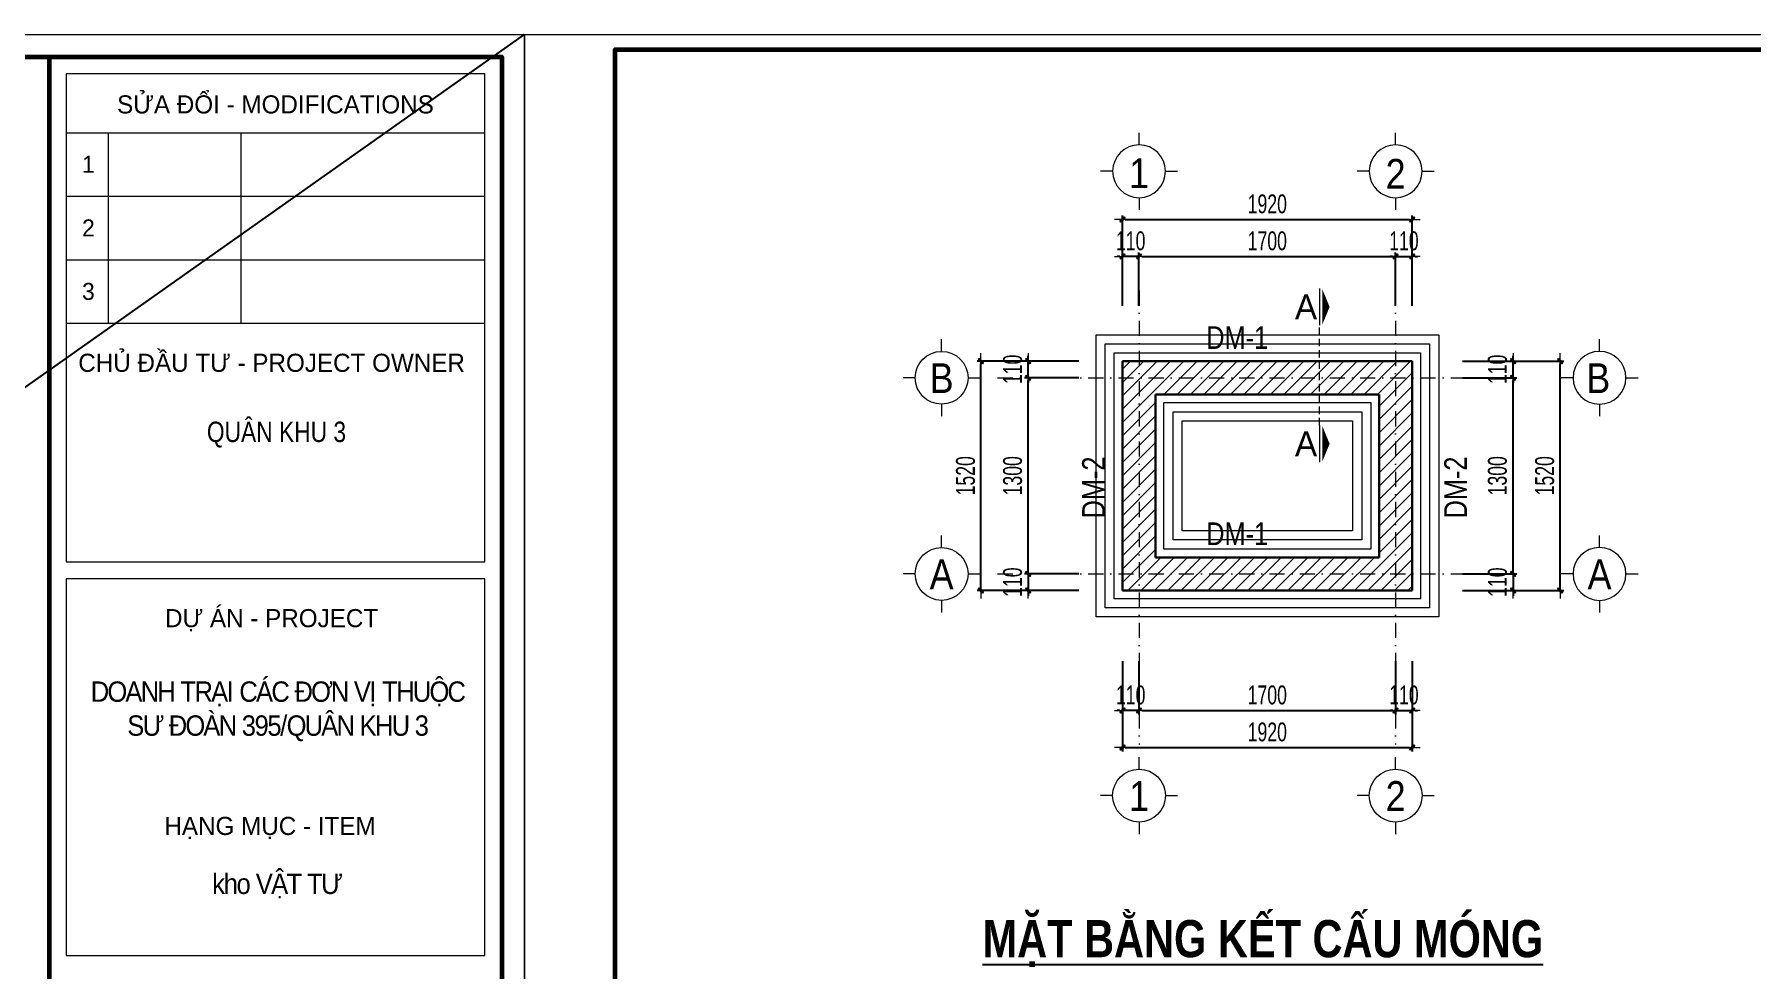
# Model space of a CAD drawing. Header units: millimetres. Extents: x -182770 to 489476, y -561170 to -280028.
# Drawn here: x 326629 to 338006, y -518787 to -512589 of the extents above; entities that cross this region are included whole.
import ezdxf
from ezdxf.enums import TextEntityAlignment as Align

# ---------------------------------------------------------------- set-up
doc = ezdxf.new("R2010")
doc.units = ezdxf.units.MM
doc.header["$MEASUREMENT"] = 0
doc.header["$PDMODE"] = 32
doc.linetypes.add('DASHDOT', pattern=[1, 0.5, -0.25, 0, -0.25])
doc.linetypes.add('HIDDEN', pattern=[0.375, 0.25, -0.125])
doc.layers.get('Defpoints').update_dxf_attribs({"color": 1})
for name, color, linetype, lineweight in [('08. Net Text', 3, 'Continuous', 13), ('Khungten_LCDI', 7, 'Continuous', 5), ('LC Dim', 8, 'Continuous', 18), ('LC ISO', 153, 'Continuous', 13), ('LC Khac', 4, 'Continuous', 9), ('LC MANH DUT', 35, 'HIDDEN', 5), ('LC Net dam 1', 30, 'Continuous', 30), ('LC Net manh', 133, 'Continuous', 5), ('LC Net thay', 63, 'Continuous', 25), ('LC Net truc', 79, 'DASHDOT', 13), ('LC Text1', 3, 'Continuous', 20), ('LC Text2', 7, 'Continuous', 25)]:
    doc.layers.add(name, color=color, linetype=linetype, lineweight=lineweight)
doc.layers.add('KCS_Plotter', color=11, linetype='Continuous', plot=False)
doc.styles.add('HOATBIF', font='hoatbif.shx', dxfattribs={"width": 0.7})
doc.styles.add('Khungten', font='VHAVAN.TTF', dxfattribs={"width": 0.9, "height": 5000})
doc.styles.add('LC 1', font='VHAVANB.TTF')
doc.styles.add('LC3', font='VHARIALB.TTF', dxfattribs={"width": 0.8})
doc.styles.add('T2', font='VHARIAL.TTF', dxfattribs={"width": 0.8})
doc.styles.add('Text Khung Ten', font='VHAVAN.TTF')
doc.styles.add('Title', font='VHBLACK.TTF', dxfattribs={"width": 0.8})
doc.dimstyles.new('1-100(1-50)', dxfattribs={"dimscale": 50, "dimtxt": 2.5, "dimasz": 0.35, "dimexe": 0.5, "dimexo": 0, "dimgap": 0.8, "dimtad": 1, "dimdec": 0, "dimzin": 0, "dimdsep": 46, "dimtxsty": 'HOATBIF', "dimblk1": 'DOT', "dimblk2": 'DOT', "dimsah": 1, "dimcen": -1, "dimdle": 1, "dimclrd": 256, "dimclre": 256, "dimclrt": 4, "dimadec": 3, "dimazin": 2, "dimtfac": 0.333333, "dimtdec": 0, "dimtix": 1, "dimtmove": 2, "dimatfit": 3, "dimldrblk": 'DOT', "dimfxl": 1, "dimtvp": 0.833333, "dimtolj": 1, "dimtzin": 0, "dimarcsym": 0})

# ---------------------------------------------------------------- blocks, each defined once
blk = doc.blocks.new('lcdi fix')
at = {"layer": 'Defpoints', "lineweight": 0}
blk.add_lwpolyline([(-1200, -14850), (-1200, 14850), (40800, 14850), (40800, -14850)], close=True, dxfattribs=at)
at = {"layer": 'Khungten_LCDI', "color": 5, "lineweight": 60}
blk.add_line((36600, 14650), (36600, -14650), dxfattribs=at)
at = {"layer": 'Khungten_LCDI', "color": 5, "lineweight": 25}
blk.add_line((40600, -14650), (40600, 14650), dxfattribs=at)
at = {"layer": 'Khungten_LCDI', "color": 9, "lineweight": 15}
for p, q in [((36750, 13981), (40450, 13981)), ((37123, 13981), (37123, 12297)), ((38293, 13981), (38293, 12297)), ((36750, 13420), (40450, 13420)), ((36750, 12858), (40450, 12858)), ((36750, 12297), (40450, 12297))]:
    blk.add_line(p, q, dxfattribs=at)
at = {"layer": 'Khungten_LCDI', "color": 5, "lineweight": 60}
blk.add_lwpolyline([(0, -14650), (0, 14650), (40600, 14650), (40600, -14650)], close=True, dxfattribs=at)
at = {"layer": 'Khungten_LCDI', "color": 9, "lineweight": 15}
for points in [[(36750, 10190), (40450, 10190), (40450, 14500), (36750, 14500)], [(36750, 6712), (40450, 6712), (40450, 10040), (36750, 10040)]]:
    blk.add_lwpolyline(points, close=True, dxfattribs=at)
at = {"color": 7, "style": 'Khungten'}
for s, p in [('söa ®æi - modifications', (38600, 14151)), ('chñ ®Çu t\xad - project owner', (38566, 11868)), ('dù ¸n - project', (38566, 9612)), ('h¹ng môc - item', (38552, 7776))]:
    blk.add_text(s, height=160, dxfattribs=at).set_placement(p, align=Align.CENTER)
at = {"color": 4, "char_height": 180, "attachment_point": 5, "style": 'Khungten'}
for s, insert, width in [('{\\f.VnArialH|b0|i0|c0|p34;\\W0.8;qu©n khu 3}', (38609, 11313), 2315.24), ('{\\f.VnArialH|b0|i0|c0|p34;\\W0.9;\\T0.9;doanh tr¹i c¸c ®¬n vÞ thuéc s\xad ®oµn 395/qu©n khu 3}', (38617, 8868), 3461.97), ('{\\f.VnArialH|b0|i0|c0|p34;\\T0.9;kho V\\fArial|b0|i0|c0|p34;ẬT TƯ}', (38609, 7325), 3712.56)]:
    blk.add_mtext(s, dxfattribs=dict(at, insert=insert, width=width))
at = {"color": 7, "style": 'Khungten', "width": 0.8}
for tag, p in [('REVISION', (39499, -10746)), ('NGAYHT', (39546, -11609))]:
    blk.add_attdef(tag, text='', height=200, dxfattribs=at).set_placement(p, align=Align.CENTER)
at = {"layer": '08. Net Text', "color": 7, "style": 'Text Khung Ten'}
blk.add_text('1', height=150, dxfattribs=at).set_placement((36892, 13627))
at = {"layer": '08. Net Text', "color": 7, "ltscale": 2, "style": 'Text Khung Ten'}
for s, p in [('2', (36892, 13065)), ('3', (36892, 12504))]:
    blk.add_text(s, height=150, dxfattribs=at).set_placement(p)
at = {"layer": 'LC Text1', "color": 3, "style": 'LC 1', "width": 1.834006}
for tag, p, p2 in [('TENBANVE1', (36913, -8886), (40339, -8886)), ('TENBANVE2', (36913, -9562), (40339, -9562))]:
    blk.add_attdef(tag, text='', height=250, dxfattribs=at).set_placement(p, p2, align=Align.FIT)
at = {"layer": 'LC Text1', "style": 'Title', "width": 0.7}
blk.add_attdef('SOBANVE', text='', height=250, dxfattribs=at).set_placement((39562, -13896), align=Align.CENTER)
blk = doc.blocks.new('TTRUC')
at = {"layer": 'LC ISO'}
for p, q in [((0, 6.95), (0, 10.13)), ((-6.95, 0), (-10.13, 0)), ((6.95, 0), (10.13, 0)), ((0, -6.95), (0, -10.13))]:
    blk.add_line(p, q, dxfattribs=at)
at = {"layer": 'LC Net manh'}
blk.add_circle((0, 0), 6.95, dxfattribs=at)
blk = doc.blocks.new('DOT')
at = {"layer": 'LC Dim'}
blk.add_line((-3, 0), (3, 0), dxfattribs=at)
at = {"layer": 'LC Dim', "color": 4}
blk.add_line((-1, -1), (1, 1), dxfattribs=at)
blk.add_lwpolyline([(0.5, 1), (-1, -0.5), (-0.5, -1), (1, 0.5)], close=True, dxfattribs=at)
blk = doc.blocks.new('*D802')
at = {"layer": 'Defpoints', "color": 0, "ltscale": 2, "transparency": 16777216}
for p in [(333213, -514864), (333548, -514864), (333548, -516164)]:
    blk.add_point(p, dxfattribs=at)
at = {"layer": 'LC Dim', "lineweight": -2, "ltscale": 2, "transparency": 16777216}
for p, q in [((333548, -514864), (333188, -514864)), ((333213, -516147), (333213, -514882)), ((333548, -516164), (333188, -516164))]:
    blk.add_line(p, q, dxfattribs=at)
at = {"layer": 'LC Dim', "lineweight": -2, "ltscale": 2, "transparency": 16777216, "xscale": 17.5, "yscale": 17.5, "zscale": 17.5}
for p, rotation in [((333213, -514864), 90), ((333213, -516164), 270)]:
    blk.add_blockref('DOT', p, dxfattribs=dict(at, rotation=rotation))
at = {"layer": 'LC Dim', "color": 4, "ltscale": 2, "transparency": 16777216, "insert": (333110, -515514), "char_height": 125, "attachment_point": 5, "rotation": 90, "style": 'HOATBIF'}
blk.add_mtext('\\A1;1300', dxfattribs=at)
blk = doc.blocks.new('_Dot')
at = {"color": 0, "linetype": 'ByBlock', "lineweight": -2}
blk.add_line((-0.5, 0), (-1, 0), dxfattribs=at)
at = {"color": 0, "linetype": 'ByBlock', "const_width": 0.5}
blk.add_lwpolyline([(-0.25, 0, 1), (0.25, 0, 1)], format="xyb", close=True, dxfattribs=at)
blk = doc.blocks.new('*D803')
at = {"layer": 'Defpoints', "color": 0, "ltscale": 2, "transparency": 16777216}
for p in [(333213, -514754), (333548, -514754), (333548, -514864)]:
    blk.add_point(p, dxfattribs=at)
at = {"layer": 'LC Dim', "lineweight": -2, "ltscale": 2, "transparency": 16777216}
for p, q in [((333548, -514754), (333188, -514754)), ((333213, -514737), (333213, -514719)), ((333213, -514864), (333213, -514754)), ((333548, -514864), (333188, -514864)), ((333213, -514882), (333213, -514899))]:
    blk.add_line(p, q, dxfattribs=at)
at = {"layer": 'LC Dim', "lineweight": -2, "ltscale": 2, "transparency": 16777216, "xscale": 17.5, "yscale": 17.5, "zscale": 17.5}
for p, rotation in [((333213, -514754), 270), ((333213, -514864), 90)]:
    blk.add_blockref('DOT', p, dxfattribs=dict(at, rotation=rotation))
at = {"layer": 'LC Dim', "color": 4, "ltscale": 2, "transparency": 16777216, "insert": (333110, -514809), "char_height": 125, "attachment_point": 5, "rotation": 90, "style": 'HOATBIF'}
blk.add_mtext('\\A1;110', dxfattribs=at)
blk = doc.blocks.new('*D804')
at = {"layer": 'Defpoints', "color": 0, "ltscale": 2, "transparency": 16777216}
for p in [(333548, -516164), (333213, -516274), (333548, -516274)]:
    blk.add_point(p, dxfattribs=at)
at = {"layer": 'LC Dim', "lineweight": -2, "ltscale": 2, "transparency": 16777216}
for p, q in [((333548, -516164), (333188, -516164)), ((333213, -516147), (333213, -516129)), ((333213, -516164), (333213, -516274)), ((333548, -516274), (333188, -516274)), ((333213, -516292), (333213, -516309))]:
    blk.add_line(p, q, dxfattribs=at)
at = {"layer": 'LC Dim', "lineweight": -2, "ltscale": 2, "transparency": 16777216, "xscale": 17.5, "yscale": 17.5, "zscale": 17.5}
for p, rotation in [((333213, -516164), 270), ((333213, -516274), 90)]:
    blk.add_blockref('DOT', p, dxfattribs=dict(at, rotation=rotation))
at = {"layer": 'LC Dim', "color": 4, "ltscale": 2, "transparency": 16777216, "insert": (333110, -516219), "char_height": 125, "attachment_point": 5, "rotation": 90, "style": 'HOATBIF'}
blk.add_mtext('\\A1;110', dxfattribs=at)
blk = doc.blocks.new('*D805')
at = {"layer": 'Defpoints', "color": 0, "ltscale": 2, "transparency": 16777216}
for p in [(333947, -516742), (335647, -516742), (335647, -517070)]:
    blk.add_point(p, dxfattribs=at)
at = {"layer": 'LC Dim', "lineweight": -2, "ltscale": 2, "transparency": 16777216}
for p, q in [((333947, -516742), (333947, -517095)), ((335647, -516742), (335647, -517095)), ((333965, -517070), (335630, -517070))]:
    blk.add_line(p, q, dxfattribs=at)
at = {"layer": 'LC Dim', "lineweight": -2, "ltscale": 2, "transparency": 16777216, "xscale": 17.5, "yscale": 17.5, "zscale": 17.5, "rotation": 180}
blk.add_blockref('DOT', (333947, -517070), dxfattribs=at)
at = {"layer": 'LC Dim', "lineweight": -2, "ltscale": 2, "transparency": 16777216, "xscale": 17.5, "yscale": 17.5, "zscale": 17.5}
blk.add_blockref('DOT', (335647, -517070), dxfattribs=at)
at = {"layer": 'LC Dim', "color": 4, "ltscale": 2, "transparency": 16777216, "insert": (334797, -516967), "char_height": 125, "attachment_point": 5, "style": 'HOATBIF'}
blk.add_mtext('\\A1;1700', dxfattribs=at)
blk = doc.blocks.new('*D806')
at = {"layer": 'Defpoints', "color": 0, "ltscale": 2, "transparency": 16777216}
for p in [(335647, -516742), (335757, -516742), (335757, -517070)]:
    blk.add_point(p, dxfattribs=at)
at = {"layer": 'LC Dim', "lineweight": -2, "ltscale": 2, "transparency": 16777216}
for p, q in [((335647, -516742), (335647, -517095)), ((335757, -516742), (335757, -517095)), ((335630, -517070), (335612, -517070)), ((335647, -517070), (335757, -517070)), ((335775, -517070), (335792, -517070))]:
    blk.add_line(p, q, dxfattribs=at)
at = {"layer": 'LC Dim', "lineweight": -2, "ltscale": 2, "transparency": 16777216, "xscale": 17.5, "yscale": 17.5, "zscale": 17.5}
blk.add_blockref('DOT', (335647, -517070), dxfattribs=at)
at = {"layer": 'LC Dim', "lineweight": -2, "ltscale": 2, "transparency": 16777216, "xscale": 17.5, "yscale": 17.5, "zscale": 17.5, "rotation": 180}
blk.add_blockref('DOT', (335757, -517070), dxfattribs=at)
at = {"layer": 'LC Dim', "color": 4, "ltscale": 2, "transparency": 16777216, "insert": (335702, -516967), "char_height": 125, "attachment_point": 5, "style": 'HOATBIF'}
blk.add_mtext('\\A1;110', dxfattribs=at)
blk = doc.blocks.new('*D807')
at = {"layer": 'Defpoints', "color": 0, "ltscale": 2, "transparency": 16777216}
for p in [(333837, -516742), (333947, -516742), (333837, -517070)]:
    blk.add_point(p, dxfattribs=at)
at = {"layer": 'LC Dim', "lineweight": -2, "ltscale": 2, "transparency": 16777216}
for p, q in [((333837, -516742), (333837, -517095)), ((333947, -516742), (333947, -517095)), ((333820, -517070), (333802, -517070)), ((333947, -517070), (333837, -517070)), ((333965, -517070), (333982, -517070))]:
    blk.add_line(p, q, dxfattribs=at)
at = {"layer": 'LC Dim', "lineweight": -2, "ltscale": 2, "transparency": 16777216, "xscale": 17.5, "yscale": 17.5, "zscale": 17.5}
blk.add_blockref('DOT', (333837, -517070), dxfattribs=at)
at = {"layer": 'LC Dim', "lineweight": -2, "ltscale": 2, "transparency": 16777216, "xscale": 17.5, "yscale": 17.5, "zscale": 17.5, "rotation": 180}
blk.add_blockref('DOT', (333947, -517070), dxfattribs=at)
at = {"layer": 'LC Dim', "color": 4, "ltscale": 2, "transparency": 16777216, "insert": (333892, -516967), "char_height": 125, "attachment_point": 5, "style": 'HOATBIF'}
blk.add_mtext('\\A1;110', dxfattribs=at)
blk = doc.blocks.new('*D808')
at = {"layer": 'Defpoints', "color": 0, "ltscale": 2, "transparency": 16777216}
for p in [(333837, -516742), (335757, -516742), (335757, -517315)]:
    blk.add_point(p, dxfattribs=at)
at = {"layer": 'LC Dim', "lineweight": -2, "ltscale": 2, "transparency": 16777216}
for p, q in [((333837, -516742), (333837, -517340)), ((335757, -516742), (335757, -517340)), ((333855, -517315), (335740, -517315))]:
    blk.add_line(p, q, dxfattribs=at)
at = {"layer": 'LC Dim', "lineweight": -2, "ltscale": 2, "transparency": 16777216, "xscale": 17.5, "yscale": 17.5, "zscale": 17.5, "rotation": 180}
blk.add_blockref('DOT', (333837, -517315), dxfattribs=at)
at = {"layer": 'LC Dim', "lineweight": -2, "ltscale": 2, "transparency": 16777216, "xscale": 17.5, "yscale": 17.5, "zscale": 17.5}
blk.add_blockref('DOT', (335757, -517315), dxfattribs=at)
at = {"layer": 'LC Dim', "color": 4, "ltscale": 2, "transparency": 16777216, "insert": (334797, -517212), "char_height": 125, "attachment_point": 5, "style": 'HOATBIF'}
blk.add_mtext('\\A1;1920', dxfattribs=at)
blk = doc.blocks.new('*D809')
at = {"layer": 'Defpoints', "color": 0, "ltscale": 2, "transparency": 16777216}
for p in [(332900, -514754), (333307, -514754), (333307, -516274)]:
    blk.add_point(p, dxfattribs=at)
at = {"layer": 'LC Dim', "lineweight": -2, "ltscale": 2, "transparency": 16777216}
for p, q in [((333307, -514754), (332875, -514754)), ((332900, -516257), (332900, -514772)), ((333307, -516274), (332875, -516274))]:
    blk.add_line(p, q, dxfattribs=at)
at = {"layer": 'LC Dim', "lineweight": -2, "ltscale": 2, "transparency": 16777216, "xscale": 17.5, "yscale": 17.5, "zscale": 17.5}
for p, rotation in [((332900, -514754), 90), ((332900, -516274), 270)]:
    blk.add_blockref('DOT', p, dxfattribs=dict(at, rotation=rotation))
at = {"layer": 'LC Dim', "color": 4, "ltscale": 2, "transparency": 16777216, "insert": (332798, -515514), "char_height": 125, "attachment_point": 5, "rotation": 90, "style": 'HOATBIF'}
blk.add_mtext('\\A1;1520', dxfattribs=at)
blk = doc.blocks.new('*D810')
at = {"layer": 'Defpoints', "color": 0, "ltscale": 2, "transparency": 16777216}
for p in [(336090, -514864), (336425, -514864), (336090, -516164)]:
    blk.add_point(p, dxfattribs=at)
at = {"layer": 'LC Dim', "lineweight": -2, "ltscale": 2, "transparency": 16777216}
for p, q in [((336090, -514864), (336450, -514864)), ((336425, -516147), (336425, -514882)), ((336090, -516164), (336450, -516164))]:
    blk.add_line(p, q, dxfattribs=at)
at = {"layer": 'LC Dim', "lineweight": -2, "ltscale": 2, "transparency": 16777216, "xscale": 17.5, "yscale": 17.5, "zscale": 17.5}
for p, rotation in [((336425, -514864), 90), ((336425, -516164), 270)]:
    blk.add_blockref('DOT', p, dxfattribs=dict(at, rotation=rotation))
at = {"layer": 'LC Dim', "color": 4, "ltscale": 2, "transparency": 16777216, "insert": (336322, -515514), "char_height": 125, "attachment_point": 5, "rotation": 90, "style": 'HOATBIF'}
blk.add_mtext('\\A1;1300', dxfattribs=at)
blk = doc.blocks.new('*D811')
at = {"layer": 'Defpoints', "color": 0, "ltscale": 2, "transparency": 16777216}
for p in [(336090, -514754), (336425, -514754), (336090, -514864)]:
    blk.add_point(p, dxfattribs=at)
at = {"layer": 'LC Dim', "lineweight": -2, "ltscale": 2, "transparency": 16777216}
for p, q in [((336090, -514754), (336450, -514754)), ((336425, -514737), (336425, -514719)), ((336425, -514864), (336425, -514754)), ((336090, -514864), (336450, -514864)), ((336425, -514882), (336425, -514899))]:
    blk.add_line(p, q, dxfattribs=at)
at = {"layer": 'LC Dim', "lineweight": -2, "ltscale": 2, "transparency": 16777216, "xscale": 17.5, "yscale": 17.5, "zscale": 17.5}
for p, rotation in [((336425, -514754), 270), ((336425, -514864), 90)]:
    blk.add_blockref('DOT', p, dxfattribs=dict(at, rotation=rotation))
at = {"layer": 'LC Dim', "color": 4, "ltscale": 2, "transparency": 16777216, "insert": (336322, -514809), "char_height": 125, "attachment_point": 5, "rotation": 90, "style": 'HOATBIF'}
blk.add_mtext('\\A1;110', dxfattribs=at)
blk = doc.blocks.new('*D812')
at = {"layer": 'Defpoints', "color": 0, "ltscale": 2, "transparency": 16777216}
for p in [(336090, -516164), (336090, -516274), (336425, -516274)]:
    blk.add_point(p, dxfattribs=at)
at = {"layer": 'LC Dim', "lineweight": -2, "ltscale": 2, "transparency": 16777216}
for p, q in [((336090, -516164), (336450, -516164)), ((336425, -516147), (336425, -516129)), ((336425, -516164), (336425, -516274)), ((336090, -516274), (336450, -516274)), ((336425, -516292), (336425, -516309))]:
    blk.add_line(p, q, dxfattribs=at)
at = {"layer": 'LC Dim', "lineweight": -2, "ltscale": 2, "transparency": 16777216, "xscale": 17.5, "yscale": 17.5, "zscale": 17.5}
for p, rotation in [((336425, -516164), 270), ((336425, -516274), 90)]:
    blk.add_blockref('DOT', p, dxfattribs=dict(at, rotation=rotation))
at = {"layer": 'LC Dim', "color": 4, "ltscale": 2, "transparency": 16777216, "insert": (336322, -516219), "char_height": 125, "attachment_point": 5, "rotation": 90, "style": 'HOATBIF'}
blk.add_mtext('\\A1;110', dxfattribs=at)
blk = doc.blocks.new('*D813')
at = {"layer": 'Defpoints', "color": 0, "ltscale": 2, "transparency": 16777216}
for p in [(336331, -514754), (336737, -514754), (336331, -516274)]:
    blk.add_point(p, dxfattribs=at)
at = {"layer": 'LC Dim', "lineweight": -2, "ltscale": 2, "transparency": 16777216}
for p, q in [((336331, -514754), (336762, -514754)), ((336737, -516257), (336737, -514772)), ((336331, -516274), (336762, -516274))]:
    blk.add_line(p, q, dxfattribs=at)
at = {"layer": 'LC Dim', "lineweight": -2, "ltscale": 2, "transparency": 16777216, "xscale": 17.5, "yscale": 17.5, "zscale": 17.5}
for p, rotation in [((336737, -514754), 90), ((336737, -516274), 270)]:
    blk.add_blockref('DOT', p, dxfattribs=dict(at, rotation=rotation))
at = {"layer": 'LC Dim', "color": 4, "ltscale": 2, "transparency": 16777216, "insert": (336635, -515514), "char_height": 125, "attachment_point": 5, "rotation": 90, "style": 'HOATBIF'}
blk.add_mtext('\\A1;1520', dxfattribs=at)
blk = doc.blocks.new('*D814')
at = {"layer": 'Defpoints', "color": 0, "ltscale": 2, "transparency": 16777216}
for p in [(335647, -514060), (333947, -514388), (335647, -514388)]:
    blk.add_point(p, dxfattribs=at)
at = {"layer": 'LC Dim', "lineweight": -2, "ltscale": 2, "transparency": 16777216}
for p, q in [((333947, -514388), (333947, -514035)), ((333965, -514060), (335630, -514060)), ((335647, -514388), (335647, -514035))]:
    blk.add_line(p, q, dxfattribs=at)
at = {"layer": 'LC Dim', "lineweight": -2, "ltscale": 2, "transparency": 16777216, "xscale": 17.5, "yscale": 17.5, "zscale": 17.5, "rotation": 180}
blk.add_blockref('DOT', (333947, -514060), dxfattribs=at)
at = {"layer": 'LC Dim', "lineweight": -2, "ltscale": 2, "transparency": 16777216, "xscale": 17.5, "yscale": 17.5, "zscale": 17.5}
blk.add_blockref('DOT', (335647, -514060), dxfattribs=at)
at = {"layer": 'LC Dim', "color": 4, "ltscale": 2, "transparency": 16777216, "insert": (334797, -513958), "char_height": 125, "attachment_point": 5, "style": 'HOATBIF'}
blk.add_mtext('\\A1;1700', dxfattribs=at)
blk = doc.blocks.new('*D815')
at = {"layer": 'Defpoints', "color": 0, "ltscale": 2, "transparency": 16777216}
for p in [(335757, -514060), (335647, -514388), (335757, -514388)]:
    blk.add_point(p, dxfattribs=at)
at = {"layer": 'LC Dim', "lineweight": -2, "ltscale": 2, "transparency": 16777216}
for p, q in [((335630, -514060), (335612, -514060)), ((335647, -514388), (335647, -514035)), ((335647, -514060), (335757, -514060)), ((335757, -514388), (335757, -514035)), ((335775, -514060), (335792, -514060))]:
    blk.add_line(p, q, dxfattribs=at)
at = {"layer": 'LC Dim', "lineweight": -2, "ltscale": 2, "transparency": 16777216, "xscale": 17.5, "yscale": 17.5, "zscale": 17.5}
blk.add_blockref('DOT', (335647, -514060), dxfattribs=at)
at = {"layer": 'LC Dim', "lineweight": -2, "ltscale": 2, "transparency": 16777216, "xscale": 17.5, "yscale": 17.5, "zscale": 17.5, "rotation": 180}
blk.add_blockref('DOT', (335757, -514060), dxfattribs=at)
at = {"layer": 'LC Dim', "color": 4, "ltscale": 2, "transparency": 16777216, "insert": (335702, -513958), "char_height": 125, "attachment_point": 5, "style": 'HOATBIF'}
blk.add_mtext('\\A1;110', dxfattribs=at)
blk = doc.blocks.new('*D816')
at = {"layer": 'Defpoints', "color": 0, "ltscale": 2, "transparency": 16777216}
for p in [(333837, -514060), (333837, -514388), (333947, -514388)]:
    blk.add_point(p, dxfattribs=at)
at = {"layer": 'LC Dim', "lineweight": -2, "ltscale": 2, "transparency": 16777216}
for p, q in [((333820, -514060), (333802, -514060)), ((333837, -514388), (333837, -514035)), ((333947, -514060), (333837, -514060)), ((333947, -514388), (333947, -514035)), ((333965, -514060), (333982, -514060))]:
    blk.add_line(p, q, dxfattribs=at)
at = {"layer": 'LC Dim', "lineweight": -2, "ltscale": 2, "transparency": 16777216, "xscale": 17.5, "yscale": 17.5, "zscale": 17.5}
blk.add_blockref('DOT', (333837, -514060), dxfattribs=at)
at = {"layer": 'LC Dim', "lineweight": -2, "ltscale": 2, "transparency": 16777216, "xscale": 17.5, "yscale": 17.5, "zscale": 17.5, "rotation": 180}
blk.add_blockref('DOT', (333947, -514060), dxfattribs=at)
at = {"layer": 'LC Dim', "color": 4, "ltscale": 2, "transparency": 16777216, "insert": (333892, -513958), "char_height": 125, "attachment_point": 5, "style": 'HOATBIF'}
blk.add_mtext('\\A1;110', dxfattribs=at)
blk = doc.blocks.new('*D817')
at = {"layer": 'Defpoints', "color": 0, "ltscale": 2, "transparency": 16777216}
for p in [(335757, -513815), (333837, -514388), (335757, -514388)]:
    blk.add_point(p, dxfattribs=at)
at = {"layer": 'LC Dim', "lineweight": -2, "ltscale": 2, "transparency": 16777216}
for p, q in [((333837, -514388), (333837, -513790)), ((335757, -514388), (335757, -513790)), ((333855, -513815), (335740, -513815))]:
    blk.add_line(p, q, dxfattribs=at)
at = {"layer": 'LC Dim', "lineweight": -2, "ltscale": 2, "transparency": 16777216, "xscale": 17.5, "yscale": 17.5, "zscale": 17.5, "rotation": 180}
blk.add_blockref('DOT', (333837, -513815), dxfattribs=at)
at = {"layer": 'LC Dim', "lineweight": -2, "ltscale": 2, "transparency": 16777216, "xscale": 17.5, "yscale": 17.5, "zscale": 17.5}
blk.add_blockref('DOT', (335757, -513815), dxfattribs=at)
at = {"layer": 'LC Dim', "color": 4, "ltscale": 2, "transparency": 16777216, "insert": (334797, -513713), "char_height": 125, "attachment_point": 5, "style": 'HOATBIF'}
blk.add_mtext('\\A1;1920', dxfattribs=at)
blk = doc.blocks.new('TIEUDE1')
at = {"layer": 'LC Text2', "color": 7, "style": 'LC 1'}
blk.add_attdef('TIªU§Ò', text='', height=5, dxfattribs=at).set_placement((0, 0), align=Align.BOTTOM_CENTER)
blk.add_attdef('TL', text='', height=3, dxfattribs=at).set_placement((0, -2), align=Align.TOP_CENTER)

msp = doc.modelspace()

# ---------------------------------------------------------------- hatches: boundary and pattern name
at = {"layer": 'LC Dim', "ltscale": 2}
h = msp.add_hatch(dxfattribs=at)
h.set_pattern_fill('ANSI31', color=256, scale=500)
h.set_pattern_definition([(45, (369066.814, -290338.34), (-44.194174, 44.194174), [])])
h.paths.add_polyline_path([(335757.4, -514754.5), (333837.4, -514754.5), (333837.4, -516274.5), (335757.4, -516274.5)])
h.paths.add_polyline_path([(334057.4, -516054.5), (334057.4, -514974.5), (335537.4, -514974.5), (335537.4, -516054.5)], flags=16)
h.paths.add_polyline_path([(334112.4, -515999.5), (334112.4, -515029.5), (335482.4, -515029.5), (335482.4, -515999.5)], flags=0)
h.paths.add_polyline_path([(334172.4, -515939.5), (334172.4, -515089.5), (335422.4, -515089.5), (335422.4, -515939.5)], flags=0)
h.paths.add_polyline_path([(334232.4, -515879.5), (334232.4, -515149.5), (335362.4, -515149.5), (335362.4, -515879.5)], flags=0)

# ---------------------------------------------------------------- linework, layer by layer
at = {"layer": 'KCS_Plotter', "ltscale": 250}
msp.add_line((298376.1, -534863.8), (329876.1, -512588.8), dxfattribs=at)
at = {"layer": 'LC Khac', "color": 1, "ltscale": 2}
for p, q in [((335143, -514273.7), (335143, -514516.4)), ((335143, -515180.6), (335143, -515423.3))]:
    msp.add_line(p, q, dxfattribs=at)
for points in [[(335210, -514395.1, 0, 235.7, 0), (335161.3, -514395.1, 137.5, 137.5, 0)], [(335210, -515301.9, 0, 235.7, 0), (335161.3, -515301.9, 137.5, 137.5, 0)]]:
    msp.add_lwpolyline(points, format="xyseb", dxfattribs=at)
at = {"layer": 'LC MANH DUT', "ltscale": 200}
msp.add_line((335143, -515180.6), (335143, -514516.4), dxfattribs=at)
at = {"layer": 'LC Net dam 1', "ltscale": 200}
for p, q in [((333837.4, -514754.5), (335757.4, -514754.5)), ((333837.4, -516274.5), (333837.4, -514754.5)), ((335757.4, -516274.5), (335757.4, -514754.5)), ((334057.4, -514974.5), (335537.4, -514974.5)), ((334057.4, -516054.5), (334057.4, -514974.5)), ((335537.4, -516054.5), (335537.4, -514974.5)), ((334057.4, -516054.5), (335537.4, -516054.5)), ((333837.4, -516274.5), (335757.4, -516274.5))]:
    msp.add_line(p, q, dxfattribs=at)
at = {"layer": 'LC Net manh', "ltscale": 2}
for points in [[(333662.4, -514579.5), (335932.4, -514579.5), (335932.4, -516449.5), (333662.4, -516449.5)], [(333722.4, -514639.5), (335872.4, -514639.5), (335872.4, -516389.5), (333722.4, -516389.5)], [(333782.4, -514699.5), (335812.4, -514699.5), (335812.4, -516329.5), (333782.4, -516329.5)], [(334112.4, -515029.5), (335482.4, -515029.5), (335482.4, -515999.5), (334112.4, -515999.5)], [(334172.4, -515089.5), (335422.4, -515089.5), (335422.4, -515939.5), (334172.4, -515939.5)], [(334232.4, -515149.5), (335362.4, -515149.5), (335362.4, -515879.5), (334232.4, -515879.5)]]:
    msp.add_lwpolyline(points, close=True, dxfattribs=at)
at = {"layer": 'LC Net truc', "ltscale": 200}
for p, q in [((333947.4, -514286.5), (333947.4, -517295)), ((335647.4, -514286.5), (335647.4, -517295)), ((333010.5, -514864.5), (336246.7, -514864.5)), ((333010.5, -516164.5), (336246.7, -516164.5))]:
    msp.add_line(p, q, dxfattribs=at)

# ---------------------------------------------------------------- block references
at = {"layer": 'LC ISO', "xscale": -25.19610424696835, "yscale": 25.19610424696835, "zscale": 25.19610424696835, "rotation": 180}
for p in [(333947.4, -513496.4), (335647.4, -513496.4)]:
    msp.add_blockref('TTRUC', p, dxfattribs=at)
at = {"layer": 'LC ISO', "yscale": 25.19610424696835, "zscale": 25.19610424696835}
for p, xscale in [((332639.5, -514864.5), 25.19610424696835), ((336998.2, -514864.5), -25.19610424696835), ((332639.5, -516164.5), 25.19610424696835), ((336998.2, -516164.5), -25.19610424696835), ((333947.4, -517633.5), 25.19610424696835), ((335647.4, -517633.5), 25.19610424696835)]:
    msp.add_blockref('TTRUC', p, dxfattribs=dict(at, xscale=xscale))
at = {"layer": 'LC Net thay'}
for p, xscale, yscale, zscale in [((299276.1, -523726.3), 0.75, 0.75, 0.75), ((330476.1, -520013.8), 0.5000000000000013, 0.5000000000000013, 0.5000000000000013)]:
    msp.add_blockref('lcdi fix', p, dxfattribs=dict(at, xscale=xscale, yscale=yscale, zscale=zscale))
at = {"layer": 'LC Text2'}
ref = msp.add_blockref('TIEUDE1', (334767.8, -518778.2), dxfattribs=dict(at, xscale=50.00000000009664, yscale=50.00000000009664, zscale=50.00000000009664))
ref.add_attrib('TIªU§Ò', '%%UmÆt B»NG kÕt cÊu MãNG', dxfattribs={"color": 7, "height": 246.221, "style": 'LC3', "width": 0.8}).set_placement((334767.8, -518778.2), align=Align.BOTTOM_CENTER)

# ---------------------------------------------------------------- texts
at = {"ltscale": 2, "style": 'LC 1'}
for p in [(335053.7, -514395.1), (335053.7, -515301.9)]:
    msp.add_attdef('A', text='A', height=165, dxfattribs=at).set_placement(p, align=Align.MIDDLE_CENTER)
at = {"layer": 'LC Text1', "ltscale": 0.2, "style": 'LC 1', "width": 0.9}
for s, p in [('1', (333947.4, -513667.3)), ('2', (335647.4, -513671)), ('B', (332639.5, -515025)), ('B', (336989.6, -515025)), ('A', (332639.5, -516325)), ('A', (336998.3, -516325)), ('1', (333947.4, -517794)), ('2', (335647.4, -517794))]:
    msp.add_text(s, height=197.3, dxfattribs=at).set_placement(p, align=Align.BOTTOM_CENTER)
at = {"layer": 'LC Text2', "style": 'T2', "width": 0.8}
for p in [(334392.3, -514673.1), (334392.3, -515973.1)]:
    msp.add_text('dm-1', height=150.16, dxfattribs=at).set_placement(p)
for p in [(333720.2, -515796.7), (336119.6, -515796.7)]:
    msp.add_text('dm-2', height=150.16, rotation=90, dxfattribs=at).set_placement(p)

# ---------------------------------------------------------------- dimensions: what is measured, and where the dimension line sits
at = {"layer": 'LC Dim', "ltscale": 2}
for base, p1, p2, picture, middle in [((335757.4, -513815.2), (333837.4, -514388.1), (335757.4, -514388.1), '*D817', (334797.4, -513712.7)), ((333837.4, -514060.2), (333947.4, -514388.1), (333837.4, -514388.1), '*D816', (333892.4, -513957.7)), ((335647.4, -514060.2), (333947.4, -514388.1), (335647.4, -514388.1), '*D814', (334797.4, -513957.7)), ((335757.4, -514060.2), (335647.4, -514388.1), (335757.4, -514388.1), '*D815', (335702.4, -513957.7)), ((333837.4, -517069.7), (333947.4, -516741.8), (333837.4, -516741.8), '*D807', (333892.4, -516967.2)), ((335757.4, -517314.7), (333837.4, -516741.8), (335757.4, -516741.8), '*D808', (334797.4, -517212.2)), ((335647.4, -517069.7), (333947.4, -516741.8), (335647.4, -516741.8), '*D805', (334797.4, -516967.2)), ((335757.4, -517069.7), (335647.4, -516741.8), (335757.4, -516741.8), '*D806', (335702.4, -516967.2))]:
    dim = msp.add_linear_dim(base=base, p1=p1, p2=p2, dimstyle='1-100(1-50)', dxfattribs=at)
    dim.commit()
    dim.dimension.update_dxf_attribs({"geometry": picture, "text_midpoint": middle})
for base, p1, p2, picture, middle in [((333212.9, -514754.5), (333548, -514864.5), (333548, -514754.5), '*D803', (333110.4, -514809.5)), ((336424.8, -514754.5), (336089.7, -514864.5), (336089.7, -514754.5), '*D811', (336322.3, -514809.5)), ((332900.3, -514754.5), (333306.9, -516274.5), (333306.9, -514754.5), '*D809', (332797.8, -515514.5)), ((336737.4, -514754.5), (336330.8, -516274.5), (336330.8, -514754.5), '*D813', (336634.9, -515514.5)), ((333212.9, -516274.5), (333548, -516164.5), (333548, -516274.5), '*D804', (333110.4, -516219.5)), ((336424.8, -516274.5), (336089.7, -516164.5), (336089.7, -516274.5), '*D812', (336322.3, -516219.5))]:
    dim = msp.add_linear_dim(base=base, p1=p1, p2=p2, angle=90, dimstyle='1-100(1-50)', dxfattribs=at)
    dim.commit()
    dim.dimension.update_dxf_attribs({"geometry": picture, "text_midpoint": middle})
for base, p1, p2, picture, middle in [((333212.9, -514864.5), (333548, -516164.5), (333548, -514864.5), '*D802', (333110.4, -515514.5)), ((336424.8, -514864.5), (336089.7, -516164.5), (336089.7, -514864.5), '*D810', (336322.3, -515514.5))]:
    dim = msp.add_linear_dim(base=base, p1=p1, p2=p2, angle=90, dimstyle='1-100(1-50)', override={"dimlfac": 1}, dxfattribs=at)
    dim.commit()
    dim.dimension.update_dxf_attribs({"geometry": picture, "text_midpoint": middle})

doc.saveas('drawing.dxf')
